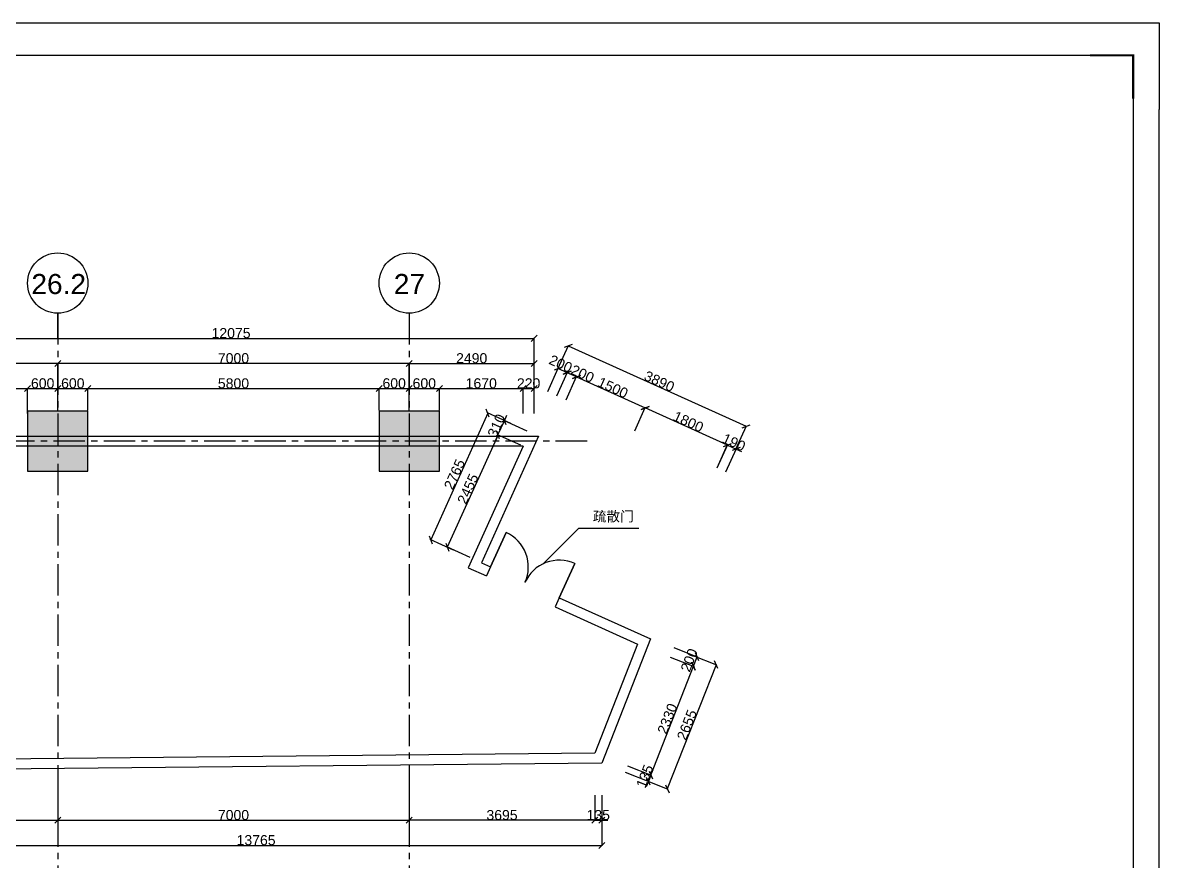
# Model space of a CAD drawing. Header units: inches. Extents: x -17552 to 18736, y -11730 to 13931.
# Drawn here: x -3898 to 18736, y -2770 to 13931 of the extents above; entities that cross this region are included whole.
import ezdxf

# ---------------------------------------------------------------- set-up
doc = ezdxf.new("R2010")
doc.units = ezdxf.units.IN
doc.header["$MEASUREMENT"] = 0
doc.linetypes.add('CENTER', pattern=[2, 1.25, -0.25, 0.25, -0.25])
for name, color, linetype in [('ARWALL', 3, 'Continuous'), ('DIM', 3, 'Continuous'), ('DIM TEXT', 7, 'Continuous'), ('L01-STR', 4, 'Continuous'), ('L02-COL', 5, 'Continuous'), ('L03-COL', 5, 'Continuous'), ('L03-DR', 1, 'Continuous'), ('WALL', 255, 'Continuous'), ('建-墙体', 255, 'Continuous'), ('轴线', 10, 'CENTER')]:
    doc.layers.add(name, color=color, linetype=linetype)
doc.styles.get("Standard").update_dxf_attribs({"font": 'arial.ttf'})
doc.dimstyles.new('DIM-200MM', dxfattribs={"dimtxt": 200, "dimasz": 120, "dimexe": 10, "dimexo": 10, "dimgap": 0.7, "dimtad": 1, "dimdec": 0, "dimrnd": 5, "dimzin": 1, "dimdsep": 46, "dimtxsty": 'Standard', "dimblk": 'OBLIQUE', "dimcen": 0.5, "dimdle": 1, "dimclrd": 256, "dimclre": 256, "dimclrt": 7, "dimaunit": 1, "dimadec": 0, "dimazin": 0, "dimtfac": 1, "dimtdec": 0, "dimtix": 1, "dimtmove": 2, "dimatfit": 3, "dimfxl": 0, "dimtolj": 1, "dimtzin": 1, "dimarcsym": 0})

# ---------------------------------------------------------------- blocks, each defined once
blk = doc.blocks.new('_Oblique')
at = {"color": 0, "linetype": 'ByBlock', "lineweight": -2}
blk.add_line((-0.5, -0.5), (0.5, 0.5), dxfattribs=at)
blk = doc.blocks.new('*D19')
at = {"layer": 'DEFPOINTS', "color": 0, "transparency": 16777216}
for p in [(-6135, -754), (7632, -814), (7632, -2454)]:
    blk.add_point(p, dxfattribs=at)
at = {"layer": 'DIM', "lineweight": -2, "transparency": 16777216}
for p, q in [((-6135, -1954), (-6135, -2464)), ((7632, -1954), (7632, -2464)), ((-6136, -2454), (7633, -2454))]:
    blk.add_line(p, q, dxfattribs=at)
at = {"layer": 'DIM', "lineweight": -2, "transparency": 16777216, "xscale": 120, "yscale": 120, "zscale": 120, "rotation": 180}
blk.add_blockref('_Oblique', (-6135, -2454), dxfattribs=at)
at = {"layer": 'DIM', "lineweight": -2, "transparency": 16777216, "xscale": 120, "yscale": 120, "zscale": 120}
blk.add_blockref('_Oblique', (7632, -2454), dxfattribs=at)
at = {"layer": 'DIM', "color": 7, "transparency": 16777216, "insert": (749, -2351), "char_height": 200, "attachment_point": 5}
blk.add_mtext('\\A1;13765', dxfattribs=at)
blk = doc.blocks.new('*D21')
at = {"layer": 'DEFPOINTS', "color": 0, "transparency": 16777216}
for p in [(8602, 1658), (7632, -814), (8939, -1327)]:
    blk.add_point(p, dxfattribs=at)
at = {"layer": 'DIM', "lineweight": -2, "transparency": 16777216}
for p, q in [((9910, 1145), (8939, -1328)), ((9444, 1327), (9919, 1141)), ((8474, -1145), (8949, -1331))]:
    blk.add_line(p, q, dxfattribs=at)
at = {"layer": 'DIM', "lineweight": -2, "transparency": 16777216, "xscale": 120, "yscale": 120, "zscale": 120}
for p, rotation in [((9910, 1144), 68.56846523204605), ((8939, -1327), 248.5684652320461)]:
    blk.add_blockref('_Oblique', p, dxfattribs=dict(at, rotation=rotation))
at = {"layer": 'DIM', "color": 7, "transparency": 16777216, "insert": (9329, -54), "char_height": 200, "attachment_point": 5, "rotation": 68.5685}
blk.add_mtext('\\A1;2655', dxfattribs=at)
blk = doc.blocks.new('*D22')
at = {"layer": 'DEFPOINTS', "color": 0, "transparency": 16777216}
for p in [(8496, 6259), (6706, 2294), (8346, 1554)]:
    blk.add_point(p, dxfattribs=at)
at = {"layer": 'DIM', "lineweight": -2, "transparency": 16777216}
for p, q in [((8290, 5804), (8500, 6269)), ((10137, 5518), (8495, 6260)), ((9931, 5063), (10140, 5528))]:
    blk.add_line(p, q, dxfattribs=at)
at = {"layer": 'DIM', "lineweight": -2, "transparency": 16777216, "xscale": 120, "yscale": 120, "zscale": 120}
for p, rotation in [((8496, 6259), 155.7000154851212), ((10136, 5519), 335.7000154851212)]:
    blk.add_blockref('_Oblique', p, dxfattribs=dict(at, rotation=rotation))
at = {"layer": 'DIM', "color": 7, "transparency": 16777216, "insert": (9358, 5983), "char_height": 200, "attachment_point": 5, "rotation": 335.7}
blk.add_mtext('\\A1;1800', dxfattribs=at)
blk = doc.blocks.new('*D23')
at = {"layer": 'DEFPOINTS', "color": 0, "transparency": 16777216}
for p in [(6376, 5696), (4226, 3633), (5238, 3176)]:
    blk.add_point(p, dxfattribs=at)
at = {"layer": 'DIM', "lineweight": -2, "transparency": 16777216}
for p, q in [((5364, 6154), (4226, 3632)), ((5820, 5948), (5355, 6158)), ((4682, 3428), (4217, 3637))]:
    blk.add_line(p, q, dxfattribs=at)
at = {"layer": 'DIM', "lineweight": -2, "transparency": 16777216, "xscale": 120, "yscale": 120, "zscale": 120}
for p, rotation in [((5364, 6153), 65.69999104929163), ((4226, 3633), 245.6999910492916)]:
    blk.add_blockref('_Oblique', p, dxfattribs=dict(at, rotation=rotation))
at = {"layer": 'DIM', "color": 7, "transparency": 16777216, "insert": (4701, 4936), "char_height": 200, "attachment_point": 5, "rotation": 65.7}
blk.add_mtext('\\A1;2765', dxfattribs=at)
blk = doc.blocks.new('*D24')
at = {"layer": 'DEFPOINTS', "color": 0, "transparency": 16777216}
for p in [(-3801, 6645), (-5786, 5820), (-3801, 5820)]:
    blk.add_point(p, dxfattribs=at)
at = {"layer": 'DIM', "lineweight": -2, "transparency": 16777216}
for p, q in [((-5787, 6645), (-3800, 6645)), ((-5786, 6145), (-5786, 6655)), ((-3801, 6145), (-3801, 6655))]:
    blk.add_line(p, q, dxfattribs=at)
at = {"layer": 'DIM', "lineweight": -2, "transparency": 16777216, "xscale": 120, "yscale": 120, "zscale": 120}
for p, rotation in [((-5786, 6645), 179.9999999999777), ((-3801, 6645), 359.9999999999778)]:
    blk.add_blockref('_Oblique', p, dxfattribs=dict(at, rotation=rotation))
at = {"layer": 'DIM', "color": 7, "transparency": 16777216, "insert": (-4794, 6748), "char_height": 200, "attachment_point": 5}
blk.add_mtext('\\A1;1985', dxfattribs=at)
blk = doc.blocks.new('*D25')
at = {"layer": 'DEFPOINTS', "color": 0, "transparency": 16777216}
for p in [(-3201, 6645), (-3801, 6320), (-3201, 6320)]:
    blk.add_point(p, dxfattribs=at)
at = {"layer": 'DIM', "lineweight": -2, "transparency": 16777216}
for p, q in [((-3802, 6645), (-3200, 6645)), ((-3801, 6330), (-3801, 6655)), ((-3201, 6330), (-3201, 6655))]:
    blk.add_line(p, q, dxfattribs=at)
at = {"layer": 'DIM', "lineweight": -2, "transparency": 16777216, "xscale": 120, "yscale": 120, "zscale": 120}
for p, rotation in [((-3801, 6645), 179.9999999999777), ((-3201, 6645), 359.9999999999778)]:
    blk.add_blockref('_Oblique', p, dxfattribs=dict(at, rotation=rotation))
at = {"layer": 'DIM', "color": 7, "transparency": 16777216, "insert": (-3501, 6748), "char_height": 200, "attachment_point": 5}
blk.add_mtext('\\A1;600', dxfattribs=at)
blk = doc.blocks.new('*D26')
at = {"layer": 'DEFPOINTS', "color": 0, "transparency": 16777216}
for p in [(-2601, 6645), (-3201, 6196), (-2601, 6196)]:
    blk.add_point(p, dxfattribs=at)
at = {"layer": 'DIM', "lineweight": -2, "transparency": 16777216}
for p, q in [((-3202, 6645), (-2600, 6645)), ((-3201, 6206), (-3201, 6655)), ((-2601, 6206), (-2601, 6655))]:
    blk.add_line(p, q, dxfattribs=at)
at = {"layer": 'DIM', "lineweight": -2, "transparency": 16777216, "xscale": 120, "yscale": 120, "zscale": 120}
for p, rotation in [((-3201, 6645), 179.9999999999777), ((-2601, 6645), 359.9999999999778)]:
    blk.add_blockref('_Oblique', p, dxfattribs=dict(at, rotation=rotation))
at = {"layer": 'DIM', "color": 7, "transparency": 16777216, "insert": (-2901, 6748), "char_height": 200, "attachment_point": 5}
blk.add_mtext('\\A1;600', dxfattribs=at)
blk = doc.blocks.new('*D27')
at = {"layer": 'DEFPOINTS', "color": 0, "transparency": 16777216}
for p in [(3199, 6645), (-2601, 6196), (3199, 6196)]:
    blk.add_point(p, dxfattribs=at)
at = {"layer": 'DIM', "lineweight": -2, "transparency": 16777216}
for p, q in [((-2602, 6645), (3200, 6645)), ((-2601, 6206), (-2601, 6655)), ((3199, 6206), (3199, 6655))]:
    blk.add_line(p, q, dxfattribs=at)
at = {"layer": 'DIM', "lineweight": -2, "transparency": 16777216, "xscale": 120, "yscale": 120, "zscale": 120}
for p, rotation in [((-2601, 6645), 179.999999999816), ((3199, 6645), 359.9999999998159)]:
    blk.add_blockref('_Oblique', p, dxfattribs=dict(at, rotation=rotation))
at = {"layer": 'DIM', "color": 7, "transparency": 16777216, "insert": (299, 6747), "char_height": 200, "attachment_point": 5}
blk.add_mtext('\\A1;5800', dxfattribs=at)
blk = doc.blocks.new('*D28')
at = {"layer": 'ARWALL', "lineweight": -2, "transparency": 16777216}
for p, q in [((3198, 6645), (3800, 6645)), ((3199, 6643), (3199, 6655)), ((3799, 6643), (3799, 6655))]:
    blk.add_line(p, q, dxfattribs=at)
at = {"layer": 'DEFPOINTS', "color": 0, "transparency": 16777216}
for p in [(3799, 6645), (3199, 6196), (3799, 6196)]:
    blk.add_point(p, dxfattribs=at)
at = {"layer": 'ARWALL', "lineweight": -2, "transparency": 16777216, "xscale": 120, "yscale": 120, "zscale": 120, "rotation": 180}
blk.add_blockref('_Oblique', (3199, 6645), dxfattribs=at)
at = {"layer": 'ARWALL', "lineweight": -2, "transparency": 16777216, "xscale": 120, "yscale": 120, "zscale": 120}
blk.add_blockref('_Oblique', (3799, 6645), dxfattribs=at)
at = {"layer": 'ARWALL', "color": 7, "transparency": 16777216, "insert": (3499, 6748), "char_height": 200, "attachment_point": 5}
blk.add_mtext('\\A1;600', dxfattribs=at)
blk = doc.blocks.new('*D29')
at = {"layer": 'DEFPOINTS', "color": 0, "transparency": 16777216}
for p in [(4399, 6645), (3799, 6196), (4399, 6196)]:
    blk.add_point(p, dxfattribs=at)
at = {"layer": 'DIM', "lineweight": -2, "transparency": 16777216}
for p, q in [((3798, 6645), (4400, 6645)), ((3799, 6206), (3799, 6655)), ((4399, 6206), (4399, 6655))]:
    blk.add_line(p, q, dxfattribs=at)
at = {"layer": 'DIM', "lineweight": -2, "transparency": 16777216, "xscale": 120, "yscale": 120, "zscale": 120, "rotation": 180}
blk.add_blockref('_Oblique', (3799, 6645), dxfattribs=at)
at = {"layer": 'DIM', "lineweight": -2, "transparency": 16777216, "xscale": 120, "yscale": 120, "zscale": 120}
blk.add_blockref('_Oblique', (4399, 6645), dxfattribs=at)
at = {"layer": 'DIM', "color": 7, "transparency": 16777216, "insert": (4099, 6748), "char_height": 200, "attachment_point": 5}
blk.add_mtext('\\A1;600', dxfattribs=at)
blk = doc.blocks.new('*D30')
at = {"layer": 'DEFPOINTS', "color": 0, "transparency": 16777216}
for p in [(6067, 6645), (4399, 6196), (6067, 5620)]:
    blk.add_point(p, dxfattribs=at)
at = {"layer": 'DIM', "lineweight": -2, "transparency": 16777216}
for p, q in [((4398, 6645), (6068, 6645)), ((4399, 6206), (4399, 6655)), ((6067, 6145), (6067, 6655))]:
    blk.add_line(p, q, dxfattribs=at)
at = {"layer": 'DIM', "lineweight": -2, "transparency": 16777216, "xscale": 120, "yscale": 120, "zscale": 120, "rotation": 180}
blk.add_blockref('_Oblique', (4399, 6645), dxfattribs=at)
at = {"layer": 'DIM', "lineweight": -2, "transparency": 16777216, "xscale": 120, "yscale": 120, "zscale": 120}
blk.add_blockref('_Oblique', (6067, 6645), dxfattribs=at)
at = {"layer": 'DIM', "color": 7, "transparency": 16777216, "insert": (5233, 6748), "char_height": 200, "attachment_point": 5}
blk.add_mtext('\\A1;1670', dxfattribs=at)
blk = doc.blocks.new('*D31')
at = {"layer": 'DEFPOINTS', "color": 0, "transparency": 16777216}
for p in [(6288, 6645), (6067, 5620), (6288, 5624)]:
    blk.add_point(p, dxfattribs=at)
at = {"layer": 'DIM', "lineweight": -2, "transparency": 16777216}
for p, q in [((6066, 6645), (6289, 6645)), ((6067, 6145), (6067, 6655)), ((6288, 6145), (6288, 6655))]:
    blk.add_line(p, q, dxfattribs=at)
at = {"layer": 'DIM', "lineweight": -2, "transparency": 16777216, "xscale": 120, "yscale": 120, "zscale": 120}
blk.add_blockref('_Oblique', (6067, 6645), dxfattribs=at)
at = {"layer": 'DIM', "lineweight": -2, "transparency": 16777216, "xscale": 120, "yscale": 120, "zscale": 120, "rotation": 180}
blk.add_blockref('_Oblique', (6288, 6645), dxfattribs=at)
at = {"layer": 'DIM', "color": 7, "transparency": 16777216, "insert": (6177, 6748), "char_height": 200, "attachment_point": 5}
blk.add_mtext('\\A1;220', dxfattribs=at)
blk = doc.blocks.new('*D32')
at = {"layer": 'DEFPOINTS', "color": 0, "transparency": 16777216}
for p in [(6288, 7645), (-5786, 6184), (6288, 6253)]:
    blk.add_point(p, dxfattribs=at)
at = {"layer": 'DIM', "lineweight": -2, "transparency": 16777216}
for p, q in [((-5787, 7645), (6289, 7645)), ((-5786, 7145), (-5786, 7655)), ((6288, 7145), (6288, 7655))]:
    blk.add_line(p, q, dxfattribs=at)
at = {"layer": 'DIM', "lineweight": -2, "transparency": 16777216, "xscale": 120, "yscale": 120, "zscale": 120, "rotation": 180}
blk.add_blockref('_Oblique', (-5786, 7645), dxfattribs=at)
at = {"layer": 'DIM', "lineweight": -2, "transparency": 16777216, "xscale": 120, "yscale": 120, "zscale": 120}
blk.add_blockref('_Oblique', (6288, 7645), dxfattribs=at)
at = {"layer": 'DIM', "color": 7, "transparency": 16777216, "insert": (251, 7748), "char_height": 200, "attachment_point": 5}
blk.add_mtext('\\A1;12075', dxfattribs=at)
blk = doc.blocks.new('*D33')
at = {"layer": 'DEFPOINTS', "color": 0, "transparency": 16777216}
for p in [(6288, 7145), (3799, 6320), (6288, 6253)]:
    blk.add_point(p, dxfattribs=at)
at = {"layer": 'DIM', "lineweight": -2, "transparency": 16777216}
for p, q in [((3798, 7145), (6289, 7145)), ((3799, 6645), (3799, 7155)), ((6288, 6645), (6288, 7155))]:
    blk.add_line(p, q, dxfattribs=at)
at = {"layer": 'DIM', "lineweight": -2, "transparency": 16777216, "xscale": 120, "yscale": 120, "zscale": 120, "rotation": 180}
blk.add_blockref('_Oblique', (3799, 7145), dxfattribs=at)
at = {"layer": 'DIM', "lineweight": -2, "transparency": 16777216, "xscale": 120, "yscale": 120, "zscale": 120}
blk.add_blockref('_Oblique', (6288, 7145), dxfattribs=at)
at = {"layer": 'DIM', "color": 7, "transparency": 16777216, "insert": (5043, 7248), "char_height": 200, "attachment_point": 5}
blk.add_mtext('\\A1;2490', dxfattribs=at)
blk = doc.blocks.new('*D34')
at = {"layer": 'DEFPOINTS', "color": 0, "transparency": 16777216}
for p in [(-5785, 7145), (-5785, 6860), (-3201, 5720)]:
    blk.add_point(p, dxfattribs=at)
at = {"layer": 'DIM', "lineweight": -2, "transparency": 16777216}
for p, q in [((-3200, 7145), (-5786, 7145)), ((-5785, 6870), (-5785, 7155)), ((-3201, 6645), (-3201, 7155))]:
    blk.add_line(p, q, dxfattribs=at)
at = {"layer": 'DIM', "lineweight": -2, "transparency": 16777216, "xscale": 120, "yscale": 120, "zscale": 120, "rotation": 180}
blk.add_blockref('_Oblique', (-5785, 7145), dxfattribs=at)
at = {"layer": 'DIM', "lineweight": -2, "transparency": 16777216, "xscale": 120, "yscale": 120, "zscale": 120}
blk.add_blockref('_Oblique', (-3201, 7145), dxfattribs=at)
at = {"layer": 'DIM', "color": 7, "transparency": 16777216, "insert": (-4493, 7248), "char_height": 200, "attachment_point": 5}
blk.add_mtext('\\A1;2585', dxfattribs=at)
blk = doc.blocks.new('*D35')
at = {"layer": 'DEFPOINTS', "color": 0, "transparency": 16777216}
for p in [(-6135, -754), (-3201, -754), (-3201, -1954)]:
    blk.add_point(p, dxfattribs=at)
at = {"layer": 'DIM', "lineweight": -2, "transparency": 16777216}
for p, q in [((-6135, -1454), (-6135, -1964)), ((-3201, -1454), (-3201, -1964)), ((-6136, -1954), (-3200, -1954))]:
    blk.add_line(p, q, dxfattribs=at)
at = {"layer": 'DIM', "lineweight": -2, "transparency": 16777216, "xscale": 120, "yscale": 120, "zscale": 120, "rotation": 180}
blk.add_blockref('_Oblique', (-6135, -1954), dxfattribs=at)
at = {"layer": 'DIM', "lineweight": -2, "transparency": 16777216, "xscale": 120, "yscale": 120, "zscale": 120}
blk.add_blockref('_Oblique', (-3201, -1954), dxfattribs=at)
at = {"layer": 'DIM', "color": 7, "transparency": 16777216, "insert": (-4668, -1851), "char_height": 200, "attachment_point": 5}
blk.add_mtext('\\A1;2935', dxfattribs=at)
blk = doc.blocks.new('*D36')
at = {"layer": 'DEFPOINTS', "color": 0, "transparency": 16777216}
for p in [(-3201, -954), (3799, -954), (3799, -1954)]:
    blk.add_point(p, dxfattribs=at)
at = {"layer": 'DIM', "lineweight": -2, "transparency": 16777216}
for p, q in [((-3201, -1454), (-3201, -1964)), ((3799, -1454), (3799, -1964)), ((-3202, -1954), (3800, -1954))]:
    blk.add_line(p, q, dxfattribs=at)
at = {"layer": 'DIM', "lineweight": -2, "transparency": 16777216, "xscale": 120, "yscale": 120, "zscale": 120, "rotation": 180}
blk.add_blockref('_Oblique', (-3201, -1954), dxfattribs=at)
at = {"layer": 'DIM', "lineweight": -2, "transparency": 16777216, "xscale": 120, "yscale": 120, "zscale": 120}
blk.add_blockref('_Oblique', (3799, -1954), dxfattribs=at)
at = {"layer": 'DIM', "color": 7, "transparency": 16777216, "insert": (299, -1851), "char_height": 200, "attachment_point": 5}
blk.add_mtext('\\A1;7000', dxfattribs=at)
blk = doc.blocks.new('*D37')
at = {"layer": 'DEFPOINTS', "color": 0, "transparency": 16777216}
for p in [(7495, -615), (3799, -954), (3799, -1954)]:
    blk.add_point(p, dxfattribs=at)
at = {"layer": 'DIM', "lineweight": -2, "transparency": 16777216}
for p, q in [((3799, -1454), (3799, -1964)), ((7495, -1454), (7495, -1964)), ((7496, -1954), (3798, -1954))]:
    blk.add_line(p, q, dxfattribs=at)
at = {"layer": 'DIM', "lineweight": -2, "transparency": 16777216, "xscale": 120, "yscale": 120, "zscale": 120, "rotation": 180}
blk.add_blockref('_Oblique', (3799, -1954), dxfattribs=at)
at = {"layer": 'DIM', "lineweight": -2, "transparency": 16777216, "xscale": 120, "yscale": 120, "zscale": 120}
blk.add_blockref('_Oblique', (7495, -1954), dxfattribs=at)
at = {"layer": 'DIM', "color": 7, "transparency": 16777216, "insert": (5647, -1851), "char_height": 200, "attachment_point": 5}
blk.add_mtext('\\A1;3695', dxfattribs=at)
blk = doc.blocks.new('*D39')
at = {"layer": 'DEFPOINTS', "color": 0, "transparency": 16777216}
for p in [(8346, 1554), (9462, 1116), (7495, -615)]:
    blk.add_point(p, dxfattribs=at)
at = {"layer": 'DIM', "lineweight": -2, "transparency": 16777216}
for p, q in [((8996, 1298), (9471, 1112)), ((8610, -1054), (9462, 1117)), ((8145, -870), (8620, -1057))]:
    blk.add_line(p, q, dxfattribs=at)
at = {"layer": 'DIM', "lineweight": -2, "transparency": 16777216, "xscale": 120, "yscale": 120, "zscale": 120}
for p, rotation in [((9462, 1116), 68.56846523204601), ((8610, -1053), 248.568465232046)]:
    blk.add_blockref('_Oblique', p, dxfattribs=dict(at, rotation=rotation))
at = {"layer": 'DIM', "color": 7, "transparency": 16777216, "insert": (8940, 69), "char_height": 200, "attachment_point": 5, "rotation": 68.5685}
blk.add_mtext('\\A1;2330', dxfattribs=at)
blk = doc.blocks.new('*D41')
at = {"layer": 'DEFPOINTS', "color": 0, "transparency": 16777216}
for p in [(7632, -814), (7681, -688), (8561, -1179)]:
    blk.add_point(p, dxfattribs=at)
at = {"layer": 'DIM', "lineweight": -2, "transparency": 16777216}
for p, q in [((8145, -870), (8620, -1057)), ((8096, -996), (8570, -1182)), ((8610, -1053), (8561, -1179)), ((8610, -1053), (8654, -941)), ((8561, -1179), (8517, -1290))]:
    blk.add_line(p, q, dxfattribs=at)
at = {"layer": 'DIM', "lineweight": -2, "transparency": 16777216, "xscale": 120, "yscale": 120, "zscale": 120}
for p, rotation in [((8561, -1179), 68.56846523204581), ((8610, -1053), 248.5684652320458)]:
    blk.add_blockref('_Oblique', p, dxfattribs=dict(at, rotation=rotation))
at = {"layer": 'DIM', "color": 7, "transparency": 16777216, "insert": (8490, -1078), "char_height": 200, "attachment_point": 5, "rotation": 68.5685}
blk.add_mtext('\\A1;135', dxfattribs=at)
blk = doc.blocks.new('*D42')
at = {"layer": 'DEFPOINTS', "color": 0, "transparency": 16777216}
for p in [(10310, 5440), (8346, 1554), (8519, 1475)]:
    blk.add_point(p, dxfattribs=at)
at = {"layer": 'DIM', "lineweight": -2, "transparency": 16777216}
for p, q in [((9931, 5063), (10141, 5528)), ((10136, 5519), (10027, 5568)), ((10104, 4985), (10314, 5449)), ((10136, 5519), (10310, 5440)), ((10310, 5440), (10419, 5391))]:
    blk.add_line(p, q, dxfattribs=at)
at = {"layer": 'DIM', "lineweight": -2, "transparency": 16777216, "xscale": 120, "yscale": 120, "zscale": 120}
for p, rotation in [((10136, 5519), 335.6989213773664), ((10310, 5440), 155.6989213773664)]:
    blk.add_blockref('_Oblique', p, dxfattribs=dict(at, rotation=rotation))
at = {"layer": 'DIM', "color": 7, "transparency": 16777216, "insert": (10265, 5573), "char_height": 200, "attachment_point": 5, "rotation": 335.6989}
blk.add_mtext('\\A1;190', dxfattribs=at)
blk = doc.blocks.new('*D43')
at = {"layer": 'DEFPOINTS', "color": 0, "transparency": 16777216}
for p in [(10511, 5895), (5055, 3256), (8602, 1658)]:
    blk.add_point(p, dxfattribs=at)
at = {"layer": 'DIM', "lineweight": -2, "transparency": 16777216}
for p, q in [((6759, 7037), (6969, 7502)), ((6964, 7494), (10512, 5894)), ((10306, 5439), (10516, 5904))]:
    blk.add_line(p, q, dxfattribs=at)
at = {"layer": 'DIM', "lineweight": -2, "transparency": 16777216, "xscale": 120, "yscale": 120, "zscale": 120}
for p, rotation in [((6965, 7493), 155.7377623913686), ((10511, 5895), 335.7377623913686)]:
    blk.add_blockref('_Oblique', p, dxfattribs=dict(at, rotation=rotation))
at = {"layer": 'DIM', "color": 7, "transparency": 16777216, "insert": (8780, 6788), "char_height": 200, "attachment_point": 5, "rotation": 335.7378}
blk.add_mtext('\\A1;3890', dxfattribs=at)
blk = doc.blocks.new('*D46')
at = {"layer": 'DEFPOINTS', "color": 0, "transparency": 16777216}
for p in [(-3201, 7145), (-3201, 5820), (3799, 5820)]:
    blk.add_point(p, dxfattribs=at)
at = {"layer": 'DIM', "lineweight": -2, "transparency": 16777216}
for p, q in [((3800, 7145), (-3202, 7145)), ((-3201, 6645), (-3201, 7155)), ((3799, 6645), (3799, 7155))]:
    blk.add_line(p, q, dxfattribs=at)
at = {"layer": 'DIM', "lineweight": -2, "transparency": 16777216, "xscale": 120, "yscale": 120, "zscale": 120, "rotation": 180}
blk.add_blockref('_Oblique', (-3201, 7145), dxfattribs=at)
at = {"layer": 'DIM', "lineweight": -2, "transparency": 16777216, "xscale": 120, "yscale": 120, "zscale": 120}
blk.add_blockref('_Oblique', (3799, 7145), dxfattribs=at)
at = {"layer": 'DIM', "color": 7, "transparency": 16777216, "insert": (299, 7248), "char_height": 200, "attachment_point": 5}
blk.add_mtext('\\A1;7000', dxfattribs=at)
blk = doc.blocks.new('*D48')
at = {"layer": 'DEFPOINTS', "color": 0, "transparency": 16777216}
for p in [(8419, 1740), (8346, 1554), (9535, 1302)]:
    blk.add_point(p, dxfattribs=at)
at = {"layer": 'DIM', "lineweight": -2, "transparency": 16777216}
for p, q in [((9069, 1485), (9544, 1298)), ((8996, 1298), (9471, 1112)), ((9461, 1115), (9535, 1303))]:
    blk.add_line(p, q, dxfattribs=at)
at = {"layer": 'DIM', "lineweight": -2, "transparency": 16777216, "xscale": 120, "yscale": 120, "zscale": 120}
for p, rotation in [((9535, 1302), 68.56846523204585), ((9462, 1116), 248.5684652320458)]:
    blk.add_blockref('_Oblique', p, dxfattribs=dict(at, rotation=rotation))
at = {"layer": 'DIM', "color": 7, "transparency": 16777216, "insert": (9375, 1235), "char_height": 200, "attachment_point": 5, "rotation": 68.5685}
blk.add_mtext('\\A1;200', dxfattribs=at)
blk = doc.blocks.new('*D49')
at = {"layer": 'DEFPOINTS', "color": 0, "transparency": 16777216}
for p in [(6249, 5414), (4556, 3484), (5238, 3176)]:
    blk.add_point(p, dxfattribs=at)
at = {"layer": 'DIM', "lineweight": -2, "transparency": 16777216}
for p, q in [((5567, 5723), (4555, 3484)), ((6022, 5517), (5557, 5726)), ((5012, 3279), (4547, 3489))]:
    blk.add_line(p, q, dxfattribs=at)
at = {"layer": 'DIM', "lineweight": -2, "transparency": 16777216, "xscale": 120, "yscale": 120, "zscale": 120}
for p, rotation in [((5566, 5722), 65.69999104929163), ((4556, 3484), 245.6999910492916)]:
    blk.add_blockref('_Oblique', p, dxfattribs=dict(at, rotation=rotation))
at = {"layer": 'DIM', "color": 7, "transparency": 16777216, "insert": (4967, 4646), "char_height": 200, "attachment_point": 5, "rotation": 65.7}
blk.add_mtext('\\A1;2455', dxfattribs=at)
blk = doc.blocks.new('*D51')
at = {"layer": 'DEFPOINTS', "color": 0, "transparency": 16777216}
for p in [(6764, 7041), (5015, 3167), (5197, 3085)]:
    blk.add_point(p, dxfattribs=at)
at = {"layer": 'DIM', "lineweight": -2, "transparency": 16777216}
for p, q in [((6558, 6586), (6768, 7050)), ((6947, 6959), (6763, 7042)), ((6741, 6503), (6951, 6968))]:
    blk.add_line(p, q, dxfattribs=at)
at = {"layer": 'DIM', "lineweight": -2, "transparency": 16777216, "xscale": 120, "yscale": 120, "zscale": 120}
for p, rotation in [((6764, 7041), 155.700081649529), ((6946, 6959), 335.700081649529)]:
    blk.add_blockref('_Oblique', p, dxfattribs=dict(at, rotation=rotation))
at = {"layer": 'DIM', "color": 7, "transparency": 16777216, "insert": (6815, 7138), "char_height": 200, "attachment_point": 5, "rotation": 335.7001}
blk.add_mtext('\\A1;200', dxfattribs=at)
blk = doc.blocks.new('*D52')
at = {"layer": 'DEFPOINTS', "color": 0, "transparency": 16777216}
for p in [(8496, 6259), (5421, 3094), (6788, 2477)]:
    blk.add_point(p, dxfattribs=at)
at = {"layer": 'DIM', "lineweight": -2, "transparency": 16777216}
for p, q in [((6923, 6421), (7133, 6886)), ((7128, 6877), (8497, 6259)), ((8290, 5804), (8500, 6269))]:
    blk.add_line(p, q, dxfattribs=at)
at = {"layer": 'DIM', "lineweight": -2, "transparency": 16777216, "xscale": 120, "yscale": 120, "zscale": 120}
for p, rotation in [((7129, 6877), 155.7000154851433), ((8496, 6259), 335.7000154851432)]:
    blk.add_blockref('_Oblique', p, dxfattribs=dict(at, rotation=rotation))
at = {"layer": 'DIM', "color": 7, "transparency": 16777216, "insert": (7855, 6662), "char_height": 200, "attachment_point": 5, "rotation": 335.7}
blk.add_mtext('\\A1;1500', dxfattribs=at)
blk = doc.blocks.new('*D53')
at = {"layer": 'DEFPOINTS', "color": 0, "transparency": 16777216}
for p in [(6947, 6959), (5238, 3176), (5421, 3094)]:
    blk.add_point(p, dxfattribs=at)
at = {"layer": 'DIM', "lineweight": -2, "transparency": 16777216}
for p, q in [((6741, 6503), (6951, 6968)), ((6923, 6421), (7133, 6886)), ((7130, 6876), (6946, 6959))]:
    blk.add_line(p, q, dxfattribs=at)
at = {"layer": 'DIM', "lineweight": -2, "transparency": 16777216, "xscale": 120, "yscale": 120, "zscale": 120}
for p, rotation in [((6947, 6959), 155.6989749779117), ((7129, 6877), 335.6989749779116)]:
    blk.add_blockref('_Oblique', p, dxfattribs=dict(at, rotation=rotation))
at = {"layer": 'DIM', "color": 7, "transparency": 16777216, "insert": (7251, 6939), "char_height": 200, "attachment_point": 5, "rotation": 335.699}
blk.add_mtext('\\A1;200', dxfattribs=at)
blk = doc.blocks.new('*D57')
at = {"layer": 'DEFPOINTS', "color": 0, "transparency": 16777216}
for p in [(7495, -615), (7632, -814), (7632, -1954)]:
    blk.add_point(p, dxfattribs=at)
at = {"layer": 'DIM', "lineweight": -2, "transparency": 16777216}
for p, q in [((7495, -1454), (7495, -1964)), ((7632, -1454), (7632, -1964)), ((7495, -1954), (7375, -1954)), ((7495, -1954), (7632, -1954)), ((7632, -1954), (7752, -1954))]:
    blk.add_line(p, q, dxfattribs=at)
at = {"layer": 'DIM', "lineweight": -2, "transparency": 16777216, "xscale": 120, "yscale": 120, "zscale": 120}
blk.add_blockref('_Oblique', (7495, -1954), dxfattribs=at)
at = {"layer": 'DIM', "lineweight": -2, "transparency": 16777216, "xscale": 120, "yscale": 120, "zscale": 120, "rotation": 180}
blk.add_blockref('_Oblique', (7632, -1954), dxfattribs=at)
at = {"layer": 'DIM', "color": 7, "transparency": 16777216, "insert": (7563, -1851), "char_height": 200, "attachment_point": 5}
blk.add_mtext('\\A1;135', dxfattribs=at)
blk = doc.blocks.new('*D58')
at = {"layer": 'DEFPOINTS', "color": 0, "transparency": 16777216}
for p in [(5694, 6005), (6194, 5779), (6067, 5496)]:
    blk.add_point(p, dxfattribs=at)
at = {"layer": 'DIM', "lineweight": -2, "transparency": 16777216}
for p, q in [((5694, 6005), (5743, 6114)), ((5566, 5722), (5694, 6005)), ((6149, 5799), (5685, 6009)), ((5566, 5722), (5517, 5613)), ((6022, 5517), (5557, 5726))]:
    blk.add_line(p, q, dxfattribs=at)
at = {"layer": 'DIM', "lineweight": -2, "transparency": 16777216, "xscale": 120, "yscale": 120, "zscale": 120}
for p, rotation in [((5694, 6005), 245.6996444692589), ((5566, 5722), 65.69964446925894)]:
    blk.add_blockref('_Oblique', p, dxfattribs=dict(at, rotation=rotation))
at = {"layer": 'DIM', "color": 7, "transparency": 16777216, "insert": (5536, 5906), "char_height": 200, "attachment_point": 5, "rotation": 65.6996}
blk.add_mtext('\\A1;310', dxfattribs=at)

msp = doc.modelspace()

# ---------------------------------------------------------------- hatches: boundary and pattern name
at = {"layer": 'WALL'}
h = msp.add_hatch(color=256, dxfattribs=at)
h.dxf.hatch_style = 1
h.paths.add_polyline_path([(-2601.2, 6196.3), (-3801.2, 6196.3), (-3801.2, 4996.3), (-2601.2, 4996.3)])
h = msp.add_hatch(color=256, dxfattribs=at)
h.dxf.hatch_style = 1
h.paths.add_polyline_path([(4398.8, 6196.3), (3198.8, 6196.3), (3198.8, 4996.3), (4398.8, 4996.3)])

# ---------------------------------------------------------------- linework, layer by layer
for points in [[(-17552.2, -10001.8), (-17552.2, 13931), (17007.8, 13931)], [(17007.8, 13931), (18735.8, 13931), (18735.8, 12203)], [(17007.8, -11729.8), (18735.8, -11729.8), (18735.8, 12203)]]:
    msp.add_lwpolyline(points)
msp.add_lwpolyline([(-17033.8, 13283), (18217.4, 13283), (18217.4, -11081.8), (-17033.8, -11081.8)], close=True)
at = {"const_width": 43.2}
msp.add_lwpolyline([(18217.4, 12419), (18217.4, 13283), (17353.4, 13283)], dxfattribs=at)
at = {"layer": 'DIM'}
for p, q in [((-3201.2, 7644.8), (-3201.2, 8144.8)), ((3798.8, 8145.1), (3798.8, 7644.8)), ((7168.1, 3858.4), (6457.2, 3149.9)), ((8369.1, 3858.4), (7168.1, 3858.4))]:
    msp.add_line(p, q, dxfattribs=at)
for centre in [(-3201.2, 8745.1), (3798.8, 8745.1)]:
    msp.add_circle(centre, 600, dxfattribs=at)
at = {"layer": 'L01-STR', "color": 0}
msp.add_line((6066.6, 5496.4), (4973.8, 3076.3), dxfattribs=at)
for points in [[(-2601.2, 6196.3), (-3801.2, 6196.3), (-3801.2, 4996.3), (-2601.2, 4996.3)], [(4398.8, 6196.3), (3198.8, 6196.3), (3198.8, 4996.3), (4398.8, 4996.3)]]:
    msp.add_lwpolyline(points, close=True, dxfattribs=at)
at = {"layer": 'L02-COL', "color": 0}
msp.add_line((3198.8, 4996.3), (4398.8, 4996.3), dxfattribs=at)
at = {"layer": 'L03-COL', "color": 0}
for p, q in [((-2601.2, 6196.3), (-3801.2, 6196.3)), ((-3801.2, 6196.3), (-3801.2, 4996.3)), ((-2601.2, 4996.3), (-2601.2, 6196.3)), ((4398.8, 6196.3), (3198.8, 6196.3)), ((3198.8, 6196.3), (3198.8, 4996.3)), ((4398.8, 4996.3), (4398.8, 6196.3)), ((-3801.2, 4996.3), (-2601.2, 4996.3)), ((3198.8, 4996.3), (4398.8, 4996.3))]:
    msp.add_line(p, q, dxfattribs=at)
at = {"layer": 'L03-DR', "color": 7, "linetype": 'Continuous'}
for points in [[(5420.7, 3093.9), (5420.7, 3093.9), (5729.3, 3777.4), (5729.3, 3777.4), (5420.7, 3093.9)], [(6787.7, 2476.7), (6787.7, 2476.7), (7096.3, 3160.2), (7096.3, 3160.2), (6787.7, 2476.7)]]:
    msp.add_lwpolyline(points, dxfattribs=at)
for centre, start, end in [((5420.7, 3093.9), 335.70001, 65.70006), ((6787.7, 2476.7), 65.70006, 155.7001)]:
    msp.add_arc(centre, 749.9, start, end, dxfattribs=at)
at = {"layer": '建-墙体'}
for p, q in [((-5786.2, 5696.4), (6376.3, 5696.4)), ((6376.3, 5696.4), (5238.4, 3176.2)), ((6066.6, 5496.4), (-5786.3, 5496.4)), ((6066.6, 5496.4), (4973.8, 3076.2)), ((6066.6, 5496.4), (4973.8, 3076.3)), ((5238.4, 3176.2), (5420.7, 3093.9)), ((4973.8, 3076.3), (5338.4, 2911.7)), ((5420.7, 3093.9), (5338.4, 2911.7)), ((6787.8, 2476.7), (6705.5, 2294.4)), ((6705.5, 2294.4), (8346, 1553.7)), ((6787.8, 2476.7), (8601.8, 1657.6)), ((8601.8, 1657.6), (7631.6, -813.9)), ((8346.1, 1553.6), (7494.7, -615.3)), ((7494.7, -615.3), (-6134.6, -753.8)), ((7631.6, -813.9), (-6208.6, -954.6))]:
    msp.add_line(p, q, dxfattribs=at)
at = {"layer": '轴线', "ltscale": 500}
for p, q in [((-3201.2, 8145.1), (-3201.2, -4090.2)), ((3798.8, 8145.1), (3798.8, -4090.2)), ((7339.3, 5596.3), (-8408.8, 5596.3))]:
    msp.add_line(p, q, dxfattribs=at)

# ---------------------------------------------------------------- texts
at = {"layer": 'DIM TEXT', "width": 10456.675, "attachment_point": 1}
for s, insert, char_height in [('26.2', (-3725.5, 8927), 400), ('27', (3491.7, 8927), 400), ('{\\fSimSun|b0|i0|c134|p2;疏散门}', (7451.9, 4198.7), 200)]:
    msp.add_mtext(s, dxfattribs=dict(at, insert=insert, char_height=char_height))

# ---------------------------------------------------------------- dimensions: what is measured, and where the dimension line sits
at = {"layer": 'ARWALL'}
dim = msp.add_aligned_dim(p1=(3198.8, 6196.3), p2=(3798.8, 6196.3), distance=448.4, dimstyle='DIM-200MM', override={"dimfxl": 2}, dxfattribs=at)
dim.commit()
dim.dimension.update_dxf_attribs({"geometry": '*D28', "text_midpoint": (3498.8, 6747.6)})
at = {"layer": 'DIM'}
for base, p1, p2, picture, middle in [((6288, 7644.8), (-5785.7, 6183.7), (6288, 6252.6), '*D32', (251.2, 7747.6)), ((-5785.2, 7144.8), (-3201.2, 5719.5), (-5785.2, 6859.6), '*D34', (-4493.2, 7247.6)), ((-3201.2, 7144.8), (3798.8, 5819.6), (-3201.2, 5819.6), '*D46', (298.8, 7247.6)), ((6288, 7144.8), (3798.8, 6319.6), (6288, 6252.6), '*D33', (5043.4, 7247.6)), ((6066.6, 6644.8), (4398.8, 6196.3), (6066.6, 5619.6), '*D30', (5232.7, 6747.6)), ((6288, 6644.8), (6066.6, 5619.6), (6288, 5624), '*D31', (6177.3, 6747.6)), ((3798.8, -1953.8), (7494.7, -615.3), (3798.8, -953.8), '*D37', (5646.8, -1850.9)), ((7631.6, -1953.8), (7494.7, -615.3), (7631.6, -813.9), '*D57', (7563.2, -1850.9)), ((7631.6, -2453.8), (-6134.6, -753.8), (7631.6, -813.9), '*D19', (748.5, -2350.9)), ((-3201.2, -1953.8), (-6134.6, -753.8), (-3201.2, -753.8), '*D35', (-4667.9, -1851)), ((3798.8, -1953.8), (-3201.2, -953.8), (3798.8, -953.8), '*D36', (298.8, -1851))]:
    dim = msp.add_linear_dim(base=base, p1=p1, p2=p2, dimstyle='DIM-200MM', dxfattribs=at)
    dim.commit()
    dim.dimension.update_dxf_attribs({"geometry": picture, "text_midpoint": middle})
for p1, p2, distance, picture, middle in [((5055.1, 3256.2), (8601.8, 1657.6), 4647.5, '*D43', (8780.5, 6787.7)), ((-5785.9, 5819.6), (-3801.2, 5819.6), 825.2, '*D24', (-4793.5, 6747.6)), ((-3801.2, 6319.6), (-3201.2, 6319.6), 325.2, '*D25', (-3501.2, 6747.6)), ((-3201.2, 6196.3), (-2601.2, 6196.3), 448.4, '*D26', (-2901.2, 6747.6)), ((-2601.2, 6196.3), (3198.8, 6196.3), 448.2, '*D27', (298.8, 6747.4)), ((3798.8, 6196.3), (4398.8, 6196.3), 448.4, '*D29', (4098.8, 6747.6)), ((5420.7, 3093.9), (6787.8, 2476.7), 4150.6, '*D52', (7854.6, 6661.8)), ((6376.3, 5696.4), (5238.4, 3176.2), -1110.7, '*D23', (4701.3, 4935.7)), ((6066.6, 5496.4), (6194, 5778.7), 548.9, '*D58', (5536.2, 5905.8)), ((8346, 1553.7), (6705.5, 2294.4), -4350.6, '*D22', (9358.4, 5982.8)), ((6248.8, 5414.1), (5238.4, 3176.2), -748.9, '*D49', (4967.3, 4645.7)), ((8346.1, 1553.6), (8519.5, 1475.3), 4350.3, '*D42', (10265.4, 5573.1)), ((8601.8, 1657.6), (7631.6, -813.9), 1404.9, '*D21', (9328.7, -53.9)), ((7494.7, -615.3), (8346.1, 1553.6), -1198.5, '*D39', (8940.3, 68.9)), ((7680.9, -688.3), (7631.6, -813.9), 998.5, '*D41', (8490, -1078.4))]:
    dim = msp.add_aligned_dim(p1=p1, p2=p2, distance=distance, dimstyle='DIM-200MM', dxfattribs=at)
    dim.commit()
    dim.dimension.update_dxf_attribs({"geometry": picture, "text_midpoint": middle})
for base, p1, p2, angle, picture, middle in [((6764.2, 7041.4), (5197.3, 3085.1), (5015, 3167.4), 155.70008, '*D51', (6814.6, 7138.3)), ((6946.5, 6959.1), (5420.7, 3093.9), (5238.4, 3176.2), 155.69897, '*D53', (7250.9, 6939.5)), ((9534.9, 1302.1), (8346.1, 1553.6), (8419.3, 1740), 68.56847, '*D48', (9375.2, 1235.4))]:
    dim = msp.add_linear_dim(base=base, p1=p1, p2=p2, angle=angle, dimstyle='DIM-200MM', dxfattribs=at)
    dim.commit()
    dim.dimension.update_dxf_attribs({"geometry": picture, "text_midpoint": middle, "dimtype": 161})

doc.saveas('drawing.dxf')
